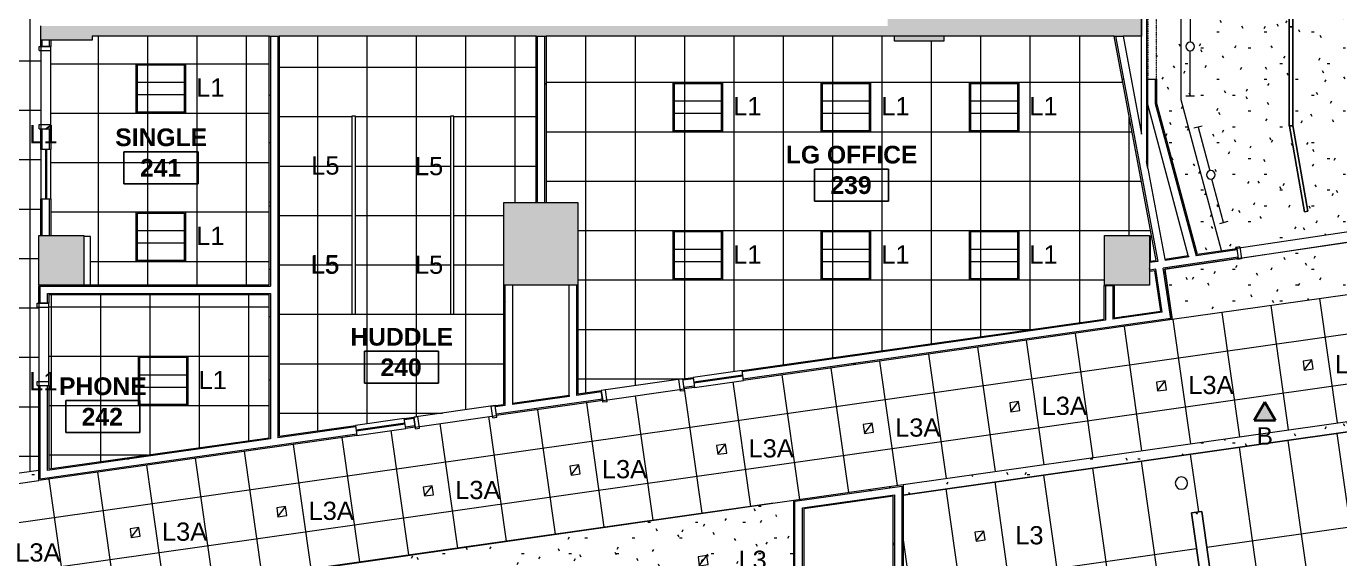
# Model space of a CAD drawing. Header units: inches. Extents: x -24 to 3083, y 122 to 13691.
# Drawn here: x 1142 to 1780, y 12508 to 12767 of the extents above; entities that cross this region are included whole.
import ezdxf

# ---------------------------------------------------------------- set-up
doc = ezdxf.new("R2010")
doc.units = ezdxf.units.IN
doc.header["$MEASUREMENT"] = 0
doc.linetypes.add('X2$0$Overhead', pattern=[0.15625, 0.09375, -0.0625])
for name, color, linetype, lineweight in [('X2$0$A-ANNO-NOTE', 131, 'Continuous', 9), ('X2$0$A-AREA-IDEN', 2, 'Continuous', 9), ('X2$0$A-CLNG', 13, 'Continuous', 13), ('X2$0$A-CLNG-PATT', 13, 'Continuous', 13), ('X2$0$A-DETL-GENF', 92, 'Continuous', 9), ('X2$0$A-DETL-MEDM', 33, 'Continuous', 13), ('X2$0$A-DOOR', 31, 'Continuous', 13), ('X2$0$A-DOOR-FRAM', 31, 'Continuous', 20), ('X2$0$A-GENM', 13, 'Continuous', 13), ('X2$0$A-GLAZ', 151, 'Continuous', 13), ('X2$0$A-WALL', 113, 'Continuous', 13), ('X2$0$A-WALL-PATT', 111, 'Continuous', 13), ('X2$0$E-ELEC-FIXT', 91, 'Continuous', 9), ('X2$0$E-LITE-EQPM', 33, 'Continuous', 9), ('X2$0$E-LITE-EQPM-IDEN', 33, 'Continuous', 9), ('X2$0$I-WALL', 2, 'Continuous', 9), ('X2$0$S-COLS', 52, 'Continuous', 13)]:
    doc.layers.add(name, color=color, linetype=linetype, lineweight=lineweight)
doc.styles.add('X2$0$Arial_3', font='arial.ttf', dxfattribs={"height": 8.851796})
doc.styles.add('X2$0$Swis721 Lt BT', font='swissl.ttf', dxfattribs={"height": 8.514638})
doc.styles.add('X2$0$Swis721 Lt BT_B', font='', dxfattribs={"height": 8.583975})
doc.styles.get('X2$0$Swis721 Lt BT_B').set_extended_font_data('Swis721 Lt BT', bold=True)
pattern_1 = [(0, (0, 0), (30.72, 7.68), [1.267, -21.773, 1.267, -21.773, -122.88]), (0, (0, 0), (30.72, 7.68), [-46.08, 1.267, -44.813, 1.267, -21.773, -53.76]), (0, (0, 0), (30.72, 7.68), [-115.2, 1.267, -14.093, 1.267, -37.133]), (120, (11.52, 3.84), (-22.0110751, 22.7643004), [1.267, -21.773, 1.267, -21.773, -122.88]), (120, (11.52, 3.84), (-22.0110751, 22.7643004), [-46.08, 1.267, -44.813, 1.267, -21.773, -53.76]), (120, (11.52, 3.84), (-22.0110751, 22.7643004), [-115.2, 1.267, -14.093, 1.267, -37.133]), (240, (15.36, 19.2), (-8.7089249, -30.4443004), [1.267, -21.773, 1.267, -21.773, -122.88]), (240, (15.36, 19.2), (-8.7089249, -30.4443004), [-46.08, 1.267, -44.813, 1.267, -21.773, -53.76]), (240, (15.36, 19.2), (-8.7089249, -30.4443004), [-115.2, 1.267, -14.093, 1.267, -37.133])]

# ---------------------------------------------------------------- blocks, each defined once
blk = doc.blocks.new('X2$0$PS - System Furniture Poke-Thru - 120V-4182550-FIRST FLOOR')
at = {"layer": 'X2$0$A-DETL-GENF'}
for start, end in [(360, 180), (180, 360)]:
    blk.add_arc((0, 0), 3, start, end, dxfattribs=at)
blk = doc.blocks.new('X2$0$Single Flush - OTJ_SOLIDFLUSH_ALUM-4900275-FIRST FLOOR')
at = {"layer": 'X2$0$A-DOOR-FRAM'}
for p, q in [((-20, 3.3125), (-20, -2.4375)), ((-20, 3.3125), (-18, 3.3125)), ((-18, 3.3125), (-18, -2.4375)), ((18.000004, 3.3125), (18.000004, -2.4375)), ((18.000004, 3.3125), (20.000004, 3.3125)), ((20.000004, 3.3125), (20.000004, -2.4375)), ((-20, -2.4375), (-18, -2.4375)), ((18.000004, -2.4375), (20.000004, -2.4375))]:
    blk.add_line(p, q, dxfattribs=at)
blk = doc.blocks.new('X2$0$Frameless opening with glazing - 24_ x 96_-4900874-FIRST FLOOR')
at = {"layer": 'X2$0$A-GLAZ', "lineweight": 30}
blk.add_line((-13.5, 0.0625), (10.5, 0.0625), dxfattribs=at)
blk = doc.blocks.new('X2$0$Double Flush - Int-F-WDMF-72_ x 84_-5075915-FIRST FLOOR')
at = {"layer": 'X2$0$A-DOOR-FRAM'}
for p, q in [((-38, 2.9375), (-36, 2.9375)), ((-38, 2.9375), (-38, 2.4375)), ((-38, 2.4375), (-37.5, 2.4375)), ((-37.5, -2.4375), (-37.5, 2.4375)), ((-36, -2.9375), (-36, 2.9375)), ((36.000004, -2.9375), (36.000004, 2.9375)), ((36.000004, 2.9375), (38.000004, 2.9375)), ((37.500004, 2.4375), (38.000004, 2.4375)), ((37.500004, -2.4375), (37.500004, 2.4375)), ((38.000004, 2.9375), (38.000004, 2.4375)), ((-38, -2.4375), (-37.5, -2.4375)), ((-38, -2.9375), (-38, -2.4375)), ((-38, -2.9375), (-36, -2.9375)), ((36.000004, -2.9375), (38.000004, -2.9375)), ((37.500004, -2.4375), (38.000004, -2.4375)), ((38.000004, -2.9375), (38.000004, -2.4375))]:
    blk.add_line(p, q, dxfattribs=at)
blk = doc.blocks.new('X2$0$L-Ceiling Light - Linear Box - 2_x2_-4960925-FIRST FLOOR')
at = {"layer": 'X2$0$E-LITE-EQPM'}
for p, q in [((-12, -12), (-12, 12)), ((-12, 12), (12, 12)), ((-12, -12), (-12, 12)), ((-12, 12), (12, 12)), ((-11.5, -11.5), (-11.5, 11.5)), ((-11.5, 11.5), (11.5, 11.5)), ((11.5, 11.5), (-11.5, 11.5)), ((-11.5, 11.5), (-11.5, -11.5)), ((11.5, 11.5), (11.5, -11.5)), ((11.5, -11.5), (11.5, 11.5)), ((12, 12), (12, -12)), ((12, 12), (12, -12)), ((-12, 3), (12, 3)), ((-12, -3), (12, -3)), ((12, -12), (-12, -12)), ((12, -12), (-12, -12)), ((11.5, -11.5), (-11.5, -11.5)), ((-11.5, -11.5), (11.5, -11.5))]:
    blk.add_line(p, q, dxfattribs=at)
blk = doc.blocks.new('X2$0$L-Recessed Square Downlight - 4_-4552743-FIRST FLOOR')
at = {"layer": 'X2$0$E-LITE-EQPM'}
for p, q in [((-2.1875, -2.1875), (-2.1875, 2.1875)), ((-2.1875, 2.1875), (2.1875, 2.1875)), ((-2.1875, 2.1875), (2.1875, -2.1875)), ((2.1875, 2.1875), (2.1875, -2.1875)), ((2.1875, -2.1875), (-2.1875, -2.1875))]:
    blk.add_line(p, q, dxfattribs=at)
blk = doc.blocks.new('X2$0$Concrete-Rectangular-Column - 22_ X 25_-5105699-FIRST FLOOR')
at = {"layer": 'X2$0$S-COLS', "lineweight": 9}
blk.add_hatch(color=7, dxfattribs=at).paths.add_polyline_path([(12, -11), (12, 11), (-12, 11), (-12, -11), (11.87, -11)], flags=0)
at = {"layer": 'X2$0$S-COLS', "color": 8, "lineweight": 20}
for p, q in [((-12, 11), (12, 11)), ((-12, -11), (-12, 11)), ((12, 11), (12, -11)), ((12, -11), (-12, -11))]:
    blk.add_line(p, q, dxfattribs=at)
blk = doc.blocks.new('X2$0$Concrete-Rectangular-Column - 36_ X 40_-5107973-FIRST FLOOR')
at = {"layer": 'X2$0$S-COLS', "lineweight": 9}
blk.add_hatch(color=7, dxfattribs=at).paths.add_polyline_path([(-18, -20), (18, -20), (18, 20), (-18, 20), (-18, -19.87)], flags=0)
at = {"layer": 'X2$0$S-COLS', "color": 8, "lineweight": 20}
for p, q in [((-18, 20), (18, 20)), ((-18, -20), (-18, 20)), ((18, 20), (18, -20)), ((18, -20), (-18, -20))]:
    blk.add_line(p, q, dxfattribs=at)
blk = doc.blocks.new('X2$0$Single Flush - OTJ_SOLIDFLUSH_ALUM-4900816-FIRST FLOOR')
at = {"layer": 'X2$0$A-DOOR-FRAM'}
for p, q in [((-20, -3.3125), (-20, 2.4375)), ((-20, 2.4375), (-18, 2.4375)), ((-18, -3.3125), (-18, 2.4375)), ((18.000004, -3.3125), (18.000004, 2.4375)), ((18.000004, 2.4375), (20.000004, 2.4375)), ((20.000004, -3.3125), (20.000004, 2.4375)), ((-20, -3.3125), (-18, -3.3125)), ((18.000004, -3.3125), (20.000004, -3.3125))]:
    blk.add_line(p, q, dxfattribs=at)
blk = doc.blocks.new('X2$0$Lighting-Pendant-Axis-Beam6-Flush-Direct-Acrylic - Lighting-Pendant-Axis-Beam6-Flush-Direct-Acrylic  8_ LENGTH-5206772-FIRST FLOOR')
at = {"layer": 'X2$0$A-DETL-GENF'}
for p, q in [((46.9375, 2.515625), (-46.9375, 2.515625)), ((-46.9375, 2.515625), (-46.9375, -2.515625)), ((-46.9375, 2.515625), (46.9375, 2.515625)), ((-46.9375, -2.515625), (-46.9375, 2.515625)), ((46.9375, -2.515625), (46.9375, 2.515625)), ((46.9375, 2.515625), (46.9375, -2.515625)), ((-46.9375, -2.515625), (46.9375, -2.515625)), ((46.9375, -2.515625), (-46.9375, -2.515625))]:
    blk.add_line(p, q, dxfattribs=at)
for centre in [(-46.3125, 0), (46.3125, 0)]:
    blk.add_circle(centre, 0.25, dxfattribs=at)
blk = doc.blocks.new('X2$0$L-Recessed Square Downlight - 4_  black trim-5264487-FIRST FLOOR')
at = {"layer": 'X2$0$E-LITE-EQPM'}
for p, q in [((-2.1875, -2.1875), (-2.1875, 2.1875)), ((-2.1875, 2.1875), (2.1875, 2.1875)), ((-2.1875, 2.1875), (2.1875, -2.1875)), ((2.1875, 2.1875), (2.1875, -2.1875)), ((2.1875, -2.1875), (-2.1875, -2.1875))]:
    blk.add_line(p, q, dxfattribs=at)
blk = doc.blocks.new('X2$0$Opening-Door - 102 x 245-5279857-FIRST FLOOR')
at = {"layer": 'X2$0$A-DETL-GENF', "linetype": 'X2$0$Overhead'}
for p, q in [((122.18, 2.13), (-122.82, 2.13)), ((-122.82, -2.12), (122.18, -2.12))]:
    blk.add_line(p, q, dxfattribs=at)
at = {"layer": 'X2$0$A-DETL-MEDM', "lineweight": 20}
for p, q in [((-122.82, 2.13), (-122.82, -2.12)), ((122.18, -2.12), (122.18, 2.13))]:
    blk.add_line(p, q, dxfattribs=at)
blk = doc.blocks.new('X2$0$Lighting-Recessed-Axis-Sculpt - SCR-B4-300-80-35-F-4-V5-FIRST FLOOR')
at = {"layer": 'X2$0$A-DETL-GENF'}
for p, q in [((24.085, 0.875), (-24.085, 0.875)), ((-24.085, 0.875), (-24.085, -0.875)), ((-24.085, 0.875), (24.085, 0.875)), ((-24.085, -0.875), (-24.085, 0.875)), ((24.085, -0.875), (24.085, 0.875)), ((24.085, 0.875), (24.085, -0.875)), ((-24.085, -0.875), (24.085, -0.875)), ((24.085, -0.875), (-24.085, -0.875))]:
    blk.add_line(p, q, dxfattribs=at)
blk = doc.blocks.new('X2$0$Lighting-Recessed-Axis-Sculpt - SCR-B4-300-80-35-F-4 2-5312982-FIRST FLOOR')
at = {"layer": 'X2$0$A-DETL-GENF'}
for p, q in [((21.085, 0.875), (-21.085, 0.875)), ((-21.085, 0.875), (-21.085, -0.875)), ((-21.085, 0.875), (21.085, 0.875)), ((-21.085, -0.875), (-21.085, 0.875)), ((21.085, -0.875), (21.085, 0.875)), ((21.085, 0.875), (21.085, -0.875)), ((-21.085, -0.875), (21.085, -0.875)), ((21.085, -0.875), (-21.085, -0.875))]:
    blk.add_line(p, q, dxfattribs=at)
blk = doc.blocks.new('X2$0$Strip Lighting Fixtures - 4_ COVE LIGHT-5330660-FIRST FLOOR')
at = {"layer": 'X2$0$A-DETL-GENF'}
for p, q in [((0, 2.09375), (0, -2.09375)), ((48, 2.09375), (48, -2.09375)), ((0, 0), (21.90625, 0)), ((48, 0), (26.09375, 0))]:
    blk.add_line(p, q, dxfattribs=at)
blk.add_circle((24, 0), 2.09375, dxfattribs=at)
blk = doc.blocks.new('X2$0$Strip Lighting Fixtures - 4_ 1 Lamp - 120-5329395-FIRST FLOOR')
at = {"layer": 'X2$0$A-DETL-GENF'}
for p, q in [((0, 2.09375), (0, -2.09375)), ((48, 2.09375), (48, -2.09375)), ((0, 0), (21.90625, 0)), ((48, 0), (26.09375, 0))]:
    blk.add_line(p, q, dxfattribs=at)
blk.add_circle((24, 0), 2.09375, dxfattribs=at)
blk = doc.blocks.new('X2$0$Room Tag - Room Name and Number-3379422-FIRST FLOOR')
at = {"layer": 'X2$0$A-AREA-IDEN'}
for p, q in [((-0.1881, -0.1636), (-0.1881, -0.0018)), ((-0.1881, -0.0018), (0.1869, -0.0018)), ((0.1869, -0.0018), (-0.1881, -0.0018)), ((-0.1881, -0.0018), (-0.1881, -0.1636)), ((0.1869, -0.0018), (0.1869, -0.1636)), ((0.1869, -0.1636), (0.1869, -0.0018)), ((0.1869, -0.1636), (-0.1881, -0.1636)), ((-0.1881, -0.1636), (0.1869, -0.1636))]:
    blk.add_line(p, q, dxfattribs=at)
blk = doc.blocks.new('X2')
at = {"layer": 'X2$0$A-ANNO-NOTE'}
blk.add_hatch(color=256, dxfattribs=at).paths.add_polyline_path([(26680.18, 12575.4), (26685.32, 12584.34), (26690.49, 12575.41), (26684.92, 12575.41)], flags=0)
at = {"layer": 'X2$0$A-CLNG-PATT'}
h = blk.add_hatch(dxfattribs=at)
h.set_pattern_fill('FP2_82', color=256, style=0, pattern_type=2)
h.set_pattern_definition(pattern_1)
h.paths.add_polyline_path([(26652.4, 12656.14), (26664.34, 12657.91), (26644.73, 12731.12), (26644.73, 12989.17), (26610.87, 13207.49), (26605.32, 13206.66), (26637.35, 13000.11), (26632.73, 12999.39), (26632.75, 12729.45), (26651.94, 12657.85)], flags=0)
h.paths.add_polyline_path([(26750.98, 12670.75), (26762.98, 12672.52), (26762.98, 13000.11), (26758.35, 13000.11), (26758.35, 13229.34), (26750.98, 13228.25), (26750.98, 12671.98)], flags=0)
h.paths.add_polyline_path([(26605.24, 13207.16), (26610.79, 13207.98), (26610.7, 13208.61), (26650.76, 13214.55), (26650.75, 13214.6), (26605.14, 13207.84), (26605.24, 13207.19)], flags=0)
h.paths.add_polyline_path([(26652.12, 13214.75), (26720.74, 13224.92), (26720.73, 13224.97), (26652.11, 13214.8)], flags=0)
h.paths.add_polyline_path([(26722.1, 13225.12), (26750.98, 13229.4), (26750.98, 13228.75), (26758.35, 13229.84), (26758.35, 13230.54), (26722.09, 13225.17)], flags=0)
h = blk.add_hatch(dxfattribs=at)
h.set_pattern_fill('FP2_1', color=256, style=0, pattern_type=2)
h.set_pattern_definition(pattern_1)
h.paths.add_polyline_path([(26664.34, 12657.91), (26750.98, 12670.75), (26750.98, 13228.25), (26610.87, 13207.49), (26644.73, 12989.17), (26644.73, 12731.12), (26664.22, 12658.39)], flags=0)
h.paths.add_polyline_path([(26704.6, 12676.81), (26697.28, 12718.34), (26698.14, 12718.5), (26697.26, 12718.5), (26697.26, 13145.87), (26688.56, 13205.34), (26690.29, 13205.59), (26699.01, 13146.06), (26699.01, 13146.03), (26699.01, 12718.57), (26706.32, 12677.12)], flags=0)
h.paths.add_polyline_path([(26610.79, 13207.98), (26750.98, 13228.75), (26750.98, 13229.4), (26722.1, 13225.12), (26722.13, 13224.92), (26720.77, 13224.72), (26720.74, 13224.92), (26652.12, 13214.75), (26652.15, 13214.55), (26650.78, 13214.35), (26650.76, 13214.55), (26610.7, 13208.61)], flags=0)
h = blk.add_hatch(dxfattribs=at)
h.set_pattern_fill('FP2_56', color=256, style=0, pattern_type=2)
h.set_pattern_definition([(90, (26199.507, 12918.103), (24, -1e-15), []), (0, (26199.507, 12918.103), (0, -24), [])])
h.paths.add_polyline_path([(26044.1, 12544.79), (26089.37, 12551.21), (26089.37, 12641.23), (26089.3, 12641.23), (26089.31, 12665.23), (26090.35, 12665.23), (26090.35, 12997.11), (26044.1, 12997.11), (26044.1, 12558.53)], flags=0)
h = blk.add_hatch(dxfattribs=at)
h.set_pattern_fill('FP2_16', color=256, style=0, pattern_type=2)
h.set_pattern_definition([(90, (26136.676, 12700.704), (24, -1e-15), []), (0, (26136.676, 12700.704), (0, -24), [])])
h.paths.add_polyline_path([(26114.49, 12641.3), (26201.33, 12641.3), (26201.33, 12762.11), (26115.35, 12762.11), (26115.35, 12760.11), (26095.23, 12760.11), (26095.23, 12665.23), (26111.3, 12665.23), (26111.3, 12664.78), (26114.49, 12664.78)], flags=0)
h = blk.add_hatch(dxfattribs=at)
h.set_pattern_fill('FP2_67', color=256, style=0, pattern_type=2)
h.set_pattern_definition([(90, (26267.332, 12675), (24, -1e-15), []), (0, (26267.332, 12675), (0, -24), [])])
h.paths.add_polyline_path([(26206.21, 12567.76), (26315.37, 12583.25), (26315.37, 12681.23), (26331.14, 12681.23), (26331.14, 12762.11), (26206.21, 12762.11), (26206.21, 12568.19)], flags=0)
h.paths.add_polyline_path([(26241.58, 12627.12), (26241.58, 12723.21), (26243.33, 12723.21), (26243.33, 12627.12)], flags=0)
h.paths.add_polyline_path([(26291.16, 12627.12), (26289.41, 12627.12), (26289.41, 12723.21), (26291.16, 12723.21), (26291.16, 12641.36)], flags=0)
h = blk.add_hatch(dxfattribs=at)
h.set_pattern_fill('FP2_59', color=256, style=0, pattern_type=2)
h.set_pattern_definition([(0, (26517.727, 12691.66), (0, -24), []), (270, (26517.727, 12691.66), (-24, -1e-15), [])])
h.paths.add_polyline_path([(26351.37, 12588.36), (26607.23, 12624.65), (26607.23, 12664.78), (26607.35, 12664.78), (26607.35, 12665.23), (26629.35, 12665.23), (26629.35, 12664.78), (26629.81, 12664.78), (26629.81, 12652.79), (26632.54, 12653.2), (26612.11, 12762.11), (26529.35, 12762.11), (26529.35, 12759.61), (26505.35, 12759.61), (26505.35, 12762.11), (26336.02, 12762.11), (26336.02, 12681.23), (26351.37, 12681.23), (26351.37, 12589.36)], flags=0)
h = blk.add_hatch(dxfattribs=at)
h.set_pattern_fill('FP2_1', color=256, style=0, pattern_type=2)
h.set_pattern_definition(pattern_1)
h.paths.add_polyline_path([(26640.33, 12624.42), (26759.7, 12641.36), (26755.97, 12666.54), (26636.81, 12648.88), (26640.26, 12624.95)], flags=0)
h = blk.add_hatch(dxfattribs=at)
h.set_pattern_fill('FP2_74', color=256, style=0, pattern_type=2)
h.set_pattern_definition([(8.074, (26217.482, 12544.49), (3.3708, -23.7621), []), (278.074, (26217.482, 12544.49), (-23.7621, -3.3708), [])])
h.paths.add_polyline_path([(25830.86, 12447.86), (25830.89, 12447.86), (26733.77, 12576.07), (26769.3, 12581.11), (26759.73, 12641.36), (26759.7, 12641.36), (25846.82, 12511.86), (25772.95, 12511.86), (25772.95, 12447.98), (25830.24, 12447.98), (25830.24, 12447.86)], flags=0)
h = blk.add_hatch(dxfattribs=at)
h.set_pattern_fill('FP2_15', color=256, style=0, pattern_type=2)
h.set_pattern_definition([(0, (26137.84, 12606.653), (0, -24), []), (270, (26137.84, 12606.653), (-24, -1e-15), [])])
h.paths.add_polyline_path([(26094.24, 12551.88), (26201.33, 12567.07), (26201.33, 12636.43), (26094.24, 12636.43), (26094.24, 12558.53)], flags=0)
h = blk.add_hatch(dxfattribs=at)
h.set_pattern_fill('FP2_1', color=256, style=0, pattern_type=2)
h.set_pattern_definition(pattern_1)
h.paths.add_polyline_path([(26509.52, 12539.22), (26769.2, 12576.07), (26768.61, 12581.01), (26509.52, 12544.26), (26509.52, 12539.24)], flags=0)
h = blk.add_hatch(dxfattribs=at)
h.set_pattern_fill('FP2_71', color=256, style=0, pattern_type=2)
h.set_pattern_definition([(98.071, (26803.176, 12338.46), (23.7623, 3.3696), []), (8.071, (26803.176, 12338.46), (6.739, -47.5246), [])])
h.paths.add_polyline_path([(26716.35, 12296.23), (26810.83, 12296.23), (26769.37, 12576.07), (26509.52, 12539.22), (26509.52, 12296.23), (26715.52, 12296.23)], flags=0)
h.paths.add_polyline_path([(26675.88, 12344.63), (26649.75, 12530.55), (26654.73, 12531.25), (26680.86, 12345.33)], flags=0)
h = blk.add_hatch(dxfattribs=at)
h.set_pattern_fill('FP2_46', color=256, style=0, pattern_type=2)
h.set_pattern_definition(pattern_1)
h.paths.add_polyline_path([(26044.1, 12539.84), (26089.37, 12546.26), (26089.35, 12551.2), (26044.1, 12544.79), (26044.1, 12540.37)], flags=0)
h = blk.add_hatch(dxfattribs=at)
h.set_pattern_fill('FP2_1', color=256, style=0, pattern_type=2)
h.set_pattern_definition(pattern_1)
h.paths.add_polyline_path([(26197, 12452.07), (26456.31, 12488.85), (26456.31, 12536.71), (26197, 12499.61), (26197, 12452.72)], flags=0)
at = {"layer": 'X2$0$A-WALL-PATT', "lineweight": 9}
for points in [[(26502.07, 12762.11), (26512.07, 12762.11), (26512.07, 12990.11), (26502.07, 12990.11), (26502.07, 12766.97)], [(26625.35, 12762.11), (26625.35, 12776.11), (26512.07, 12776.11), (26512.07, 12762.11), (26624, 12762.11)], [(26095.62, 12760.11), (26115.35, 12760.11), (26115.33, 12767.11), (26090.35, 12767.11), (26090.35, 12760.11), (26095.23, 12760.11)], [(26331.77, 12762.11), (26502.07, 12762.11), (26502.07, 12767.11), (26115.35, 12767.11), (26115.35, 12762.11), (26331.14, 12762.11)], [(26523.82, 12759.61), (26529.35, 12759.61), (26529.35, 12762.11), (26505.35, 12762.11), (26505.35, 12759.61), (26520.32, 12759.61)]]:
    blk.add_hatch(color=7, dxfattribs=at).paths.add_polyline_path(points, flags=0)
h = blk.add_hatch(dxfattribs=at)
h.set_pattern_fill('FP2_1', color=256, style=0, pattern_type=2)
h.set_pattern_definition(pattern_1)
h.paths.add_polyline_path([(26628.48, 12697.88), (26628.48, 12809.11), (26627.85, 12809.11), (26627.85, 12701.21)], flags=0)
h.paths.add_polyline_path([(26628.48, 12850.11), (26628.48, 12911.36), (26627.85, 12911.36), (26627.85, 12850.11)], flags=0)
h.paths.add_polyline_path([(26627.85, 12952.36), (26628.48, 12952.36), (26628.48, 12984.11), (26627.85, 12984.11), (26627.85, 12952.86)], flags=0)
h = blk.add_hatch(dxfattribs=at)
h.set_pattern_fill('FP2_1', color=256, style=0, pattern_type=2)
h.set_pattern_definition(pattern_1)
h.paths.add_polyline_path([(26201.33, 12567.07), (26201.96, 12567.16), (26201.96, 12637.05), (26201.33, 12637.05), (26201.33, 12567.16)], flags=0)
h.paths.add_polyline_path([(26201.96, 12640.68), (26201.96, 12762.11), (26201.33, 12762.11), (26201.33, 12640.68)], flags=0)
h = blk.add_hatch(dxfattribs=at)
h.set_pattern_fill('FP2_1', color=256, style=0, pattern_type=2)
h.set_pattern_definition(pattern_1)
h.paths.add_polyline_path([(26205.58, 12567.67), (26206.21, 12567.76), (26206.21, 12762.11), (26205.58, 12762.11), (26205.58, 12567.68)], flags=0)
h = blk.add_hatch(dxfattribs=at)
h.set_pattern_fill('FP2_1', color=256, style=0, pattern_type=2)
h.set_pattern_definition(pattern_1)
h.paths.add_polyline_path([(26331.14, 12681.23), (26331.77, 12681.23), (26331.77, 12762.11), (26331.14, 12762.11), (26331.14, 12723.21)], flags=0)
h = blk.add_hatch(dxfattribs=at)
h.set_pattern_fill('FP2_1', color=256, style=0, pattern_type=2)
h.set_pattern_definition(pattern_1)
h.paths.add_polyline_path([(26336.02, 12681.23), (26336.02, 12762.11), (26335.39, 12762.08), (26335.39, 12681.23)], flags=0)
h = blk.add_hatch(dxfattribs=at)
h.set_pattern_fill('FP2_1', color=256, style=0, pattern_type=2)
h.set_pattern_definition(pattern_1)
h.paths.add_polyline_path([(26632.54, 12653.2), (26633.15, 12653.29), (26612.74, 12762.11), (26612.11, 12762.11), (26629.35, 12670.16)], flags=0)
h = blk.add_hatch(dxfattribs=at)
h.set_pattern_fill('FP2_1', color=256, style=0, pattern_type=2)
h.set_pattern_definition(pattern_1)
h.paths.add_polyline_path([(26651.77, 12656.05), (26652.4, 12656.14), (26632.73, 12729.54), (26632.1, 12729.45), (26651.75, 12656.14)], flags=0)
h = blk.add_hatch(dxfattribs=at)
h.set_pattern_fill('FP2_1', color=256, style=0, pattern_type=2)
h.set_pattern_definition(pattern_1)
h.paths.add_polyline_path([(26629.35, 12652.09), (26633.27, 12652.67), (26633.15, 12653.29), (26629.35, 12652.73), (26629.35, 12652.17)], flags=0)
h.paths.add_polyline_path([(26636.86, 12653.21), (26648.33, 12654.9), (26648.16, 12655.51), (26636.74, 12653.82), (26636.81, 12653.45)], flags=0)
h.paths.add_polyline_path([(26651.94, 12655.44), (26671.83, 12658.39), (26671.74, 12659.01), (26651.77, 12656.05)], flags=0)
h.paths.add_polyline_path([(26746.02, 12669.38), (26763.6, 12671.98), (26763.6, 12672.62), (26745.93, 12670)], flags=0)
h.paths.add_polyline_path([(26767.23, 12672.52), (26767.85, 12672.62), (26767.85, 12673.25), (26767.23, 12673.15), (26767.23, 12672.52)], flags=0)
h = blk.add_hatch(dxfattribs=at)
h.set_pattern_fill('FP2_1', color=256, style=0, pattern_type=2)
h.set_pattern_definition(pattern_1)
h.paths.add_polyline_path([(26629.56, 12647.83), (26632.51, 12648.26), (26632.41, 12648.88), (26629.46, 12648.45), (26629.51, 12648.17)], flags=0)
h.paths.add_polyline_path([(26636.09, 12648.8), (26672.45, 12654.18), (26672.36, 12654.8), (26636, 12649.41), (26636.08, 12648.88)], flags=0)
h.paths.add_polyline_path([(26746.64, 12665.18), (26756.58, 12666.65), (26756.49, 12667.27), (26746.55, 12665.79)], flags=0)
h.paths.add_polyline_path([(26760.17, 12667.18), (26770.35, 12668.69), (26770.35, 12669.32), (26760.08, 12667.8), (26760.16, 12667.27)], flags=0)
h = blk.add_hatch(dxfattribs=at)
h.set_pattern_fill('FP2_1', color=256, style=0, pattern_type=2)
h.set_pattern_definition(pattern_1)
h.paths.add_polyline_path([(26634.79, 12628.56), (26635.41, 12628.65), (26632.51, 12648.26), (26631.89, 12648.17), (26634.78, 12628.65)], flags=0)
h = blk.add_hatch(dxfattribs=at)
h.set_pattern_fill('FP2_1', color=256, style=0, pattern_type=2)
h.set_pattern_definition(pattern_1)
h.paths.add_polyline_path([(26639.62, 12624.95), (26640.24, 12625.04), (26636.71, 12648.89), (26636.09, 12648.8), (26639.61, 12625.04)], flags=0)
h = blk.add_hatch(dxfattribs=at)
h.set_pattern_fill('FP2_1', color=256, style=0, pattern_type=2)
h.set_pattern_definition(pattern_1)
h.paths.add_polyline_path([(26089.37, 12546.9), (26089.99, 12546.98), (26089.99, 12592.43), (26089.37, 12592.43), (26089.37, 12546.9)], flags=0)
h.paths.add_polyline_path([(26089.99, 12632.43), (26089.99, 12640.68), (26089.37, 12640.68), (26089.37, 12632.43)], flags=0)
h = blk.add_hatch(dxfattribs=at)
h.set_pattern_fill('FP2_1', color=256, style=0, pattern_type=2)
h.set_pattern_definition(pattern_1)
h.paths.add_polyline_path([(26201.33, 12640.68), (26201.33, 12640.68), (26201.33, 12641.3), (26111.3, 12641.3), (26111.3, 12640.68), (26163.45, 12640.68)], flags=0)
h = blk.add_hatch(dxfattribs=at)
h.set_pattern_fill('FP2_1', color=256, style=0, pattern_type=2)
h.set_pattern_definition(pattern_1)
h.paths.add_polyline_path([(26112.74, 12636.43), (26201.33, 12636.43), (26201.33, 12637.05), (26111.3, 12637.05), (26111.3, 12636.43)], flags=0)
h = blk.add_hatch(dxfattribs=at)
h.set_pattern_fill('FP2_1', color=256, style=0, pattern_type=2)
h.set_pattern_definition(pattern_1)
h.paths.add_polyline_path([(26315.37, 12582.62), (26316, 12582.71), (26316, 12641.23), (26315.37, 12641.23), (26315.37, 12582.66)], flags=0)
h = blk.add_hatch(dxfattribs=at)
h.set_pattern_fill('FP2_1', color=256, style=0, pattern_type=2)
h.set_pattern_definition(pattern_1)
h.paths.add_polyline_path([(26350.75, 12588.27), (26351.37, 12588.36), (26351.37, 12641.23), (26350.75, 12641.23), (26350.75, 12589.36)], flags=0)
h = blk.add_hatch(dxfattribs=at)
h.set_pattern_fill('FP2_1', color=256, style=0, pattern_type=2)
h.set_pattern_definition(pattern_1)
h.paths.add_polyline_path([(26315.37, 12578.32), (26363.48, 12585.15), (26363.39, 12585.77), (26315.37, 12578.96), (26315.37, 12578.41)], flags=0)
h.paths.add_polyline_path([(26403.08, 12590.77), (26408.13, 12591.48), (26408.04, 12592.1), (26402.99, 12591.39)], flags=0)
h.paths.add_polyline_path([(26431.89, 12594.85), (26640.33, 12624.42), (26640.24, 12625.04), (26431.8, 12595.47)], flags=0)
h = blk.add_hatch(dxfattribs=at)
h.set_pattern_fill('FP2_1', color=256, style=0, pattern_type=2)
h.set_pattern_definition(pattern_1)
h.paths.add_polyline_path([(26319.62, 12583.22), (26347.12, 12587.12), (26347.12, 12587.75), (26319.62, 12583.85), (26319.62, 12583.25)], flags=0)
h.paths.add_polyline_path([(26350.75, 12587.64), (26362.88, 12589.36), (26362.79, 12589.98), (26350.75, 12588.27), (26350.75, 12587.75)], flags=0)
h.paths.add_polyline_path([(26402.49, 12594.98), (26407.53, 12595.69), (26407.44, 12596.31), (26402.4, 12595.59)], flags=0)
h.paths.add_polyline_path([(26431.29, 12599.06), (26607.85, 12624.11), (26607.85, 12624.74), (26431.21, 12599.68)], flags=0)
h.paths.add_polyline_path([(26611.48, 12624.62), (26635.5, 12628.03), (26635.41, 12628.65), (26611.48, 12625.25), (26611.48, 12624.74)], flags=0)
h = blk.add_hatch(dxfattribs=at)
h.set_pattern_fill('FP2_1', color=256, style=0, pattern_type=2)
h.set_pattern_definition(pattern_1)
h.paths.add_polyline_path([(26089.37, 12546.26), (26243.96, 12568.19), (26243.87, 12568.81), (26089.37, 12546.87)], flags=0)
h.paths.add_polyline_path([(26267.72, 12571.56), (26272.29, 12572.21), (26272.21, 12572.83), (26267.63, 12572.18)], flags=0)
h.paths.add_polyline_path([(26311.9, 12577.83), (26315.37, 12578.32), (26315.37, 12578.96), (26311.81, 12578.45), (26311.83, 12578.32)], flags=0)
h = blk.add_hatch(dxfattribs=at)
h.set_pattern_fill('FP2_1', color=256, style=0, pattern_type=2)
h.set_pattern_definition(pattern_1)
h.paths.add_polyline_path([(26093.62, 12551.16), (26201.96, 12566.53), (26201.96, 12567.16), (26093.62, 12551.79), (26093.62, 12551.28)], flags=0)
h.paths.add_polyline_path([(26205.58, 12567.04), (26243.36, 12572.4), (26243.27, 12573.02), (26205.58, 12567.67), (26205.58, 12567.07)], flags=0)
h.paths.add_polyline_path([(26267.12, 12575.77), (26271.7, 12576.42), (26271.61, 12577.04), (26267.03, 12576.39)], flags=0)
h.paths.add_polyline_path([(26311.3, 12582.04), (26315.37, 12582.62), (26315.37, 12583.25), (26311.22, 12582.62)], flags=0)
h = blk.add_hatch(dxfattribs=at)
h.set_pattern_fill('FP2_1', color=256, style=0, pattern_type=2)
h.set_pattern_definition(pattern_1)
h.paths.add_polyline_path([(26456.31, 12536.08), (26509.52, 12543.62), (26509.52, 12544.26), (26456.31, 12536.7), (26456.31, 12536.12)], flags=0)
h = blk.add_hatch(dxfattribs=at)
h.set_pattern_fill('FP2_1', color=256, style=0, pattern_type=2)
h.set_pattern_definition(pattern_1)
h.paths.add_polyline_path([(26508.89, 12491.39), (26509.52, 12491.48), (26509.52, 12543.62), (26508.89, 12543.54), (26508.89, 12491.42)], flags=0)
h = blk.add_hatch(dxfattribs=at)
h.set_pattern_fill('FP2_1', color=256, style=0, pattern_type=2)
h.set_pattern_definition(pattern_1)
h.paths.add_polyline_path([(26456.77, 12293.79), (26456.93, 12293.79), (26456.93, 12440.39), (26456.31, 12440.39), (26456.31, 12293.79)], flags=0)
h.paths.add_polyline_path([(26456.31, 12480.39), (26456.93, 12480.39), (26456.93, 12484.65), (26456.31, 12484.56), (26456.31, 12483.93)], flags=0)
h.paths.add_polyline_path([(26456.31, 12488.22), (26456.93, 12488.31), (26456.93, 12536.17), (26456.31, 12536.08), (26456.31, 12488.31)], flags=0)
h = blk.add_hatch(dxfattribs=at)
h.set_pattern_fill('FP2_1', color=256, style=0, pattern_type=2)
h.set_pattern_definition(pattern_1)
h.paths.add_polyline_path([(26504.64, 12495.08), (26505.27, 12495.17), (26505.27, 12538.73), (26504.64, 12538.64), (26504.64, 12495.17)], flags=0)
at = {"layer": 'X2$0$A-ANNO-NOTE'}
for p, q in [((26685.32, 12584.34), (26680.18, 12575.4)), ((26690.49, 12575.41), (26685.32, 12584.34)), ((26680.18, 12575.4), (26690.49, 12575.41))]:
    blk.add_line(p, q, dxfattribs=at)
at = {"layer": 'X2$0$A-ANNO-NOTE', "lineweight": 30}
for p, q in [((26685.32, 12584.34), (26680.18, 12575.4)), ((26685.32, 12584.34), (26690.49, 12575.41)), ((26690.49, 12575.41), (26680.18, 12575.4))]:
    blk.add_line(p, q, dxfattribs=at)
at = {"layer": 'X2$0$A-CLNG'}
for p, q in [((26644.73, 12731.12), (26644.73, 12989.17)), ((26664.34, 12657.91), (26644.73, 12731.12)), ((26243.33, 12723.21), (26241.58, 12723.21)), ((26241.58, 12723.21), (26241.58, 12627.12)), ((26243.33, 12627.12), (26243.33, 12723.21)), ((26289.41, 12723.21), (26289.41, 12627.12)), ((26291.16, 12723.21), (26289.41, 12723.21)), ((26291.16, 12627.12), (26291.16, 12723.21)), ((26114.49, 12664.78), (26111.3, 12664.78)), ((26114.49, 12641.3), (26114.49, 12664.78)), ((26607.35, 12664.78), (26607.23, 12664.78)), ((26607.23, 12664.78), (26607.23, 12641.01)), ((26629.81, 12664.78), (26629.35, 12664.78)), ((26629.81, 12652.79), (26629.81, 12664.78)), ((26636.81, 12648.88), (26755.97, 12666.54)), ((26640.33, 12624.42), (26636.81, 12648.88)), ((26089.37, 12641.23), (26089.37, 12640.68)), ((26759.7, 12641.36), (26640.33, 12624.42)), ((26241.58, 12627.12), (26243.33, 12627.12)), ((26289.41, 12627.12), (26291.16, 12627.12)), ((26509.52, 12544.26), (26769.3, 12581.11)), ((26509.52, 12539.22), (26769.37, 12576.07)), ((26769.21, 12576.05), (26509.52, 12539.21)), ((26089.37, 12551.21), (26044.1, 12544.79)), ((26044.1, 12539.84), (26089.37, 12546.26)), ((26446.53, 12535.31), (25830.88, 12447.86)), ((26192.9, 12499.03), (26456.31, 12536.71))]:
    blk.add_line(p, q, dxfattribs=at)
at = {"layer": 'X2$0$A-WALL', "color": 8, "lineweight": 20}
for p, q in [((26625.35, 12808.86), (26625.35, 12762.11)), ((26090.35, 12760.11), (26090.35, 12767.11)), ((26115.35, 12760.11), (26090.35, 12760.11)), ((26115.35, 12762.11), (26115.35, 12760.11)), ((26612.11, 12762.11), (26502.07, 12762.11)), ((26625.35, 12762.11), (26616.43, 12762.11))]:
    blk.add_line(p, q, dxfattribs=at)
at = {"layer": 'X2$0$A-WALL'}
for p, q in [((26627.85, 12809.11), (26627.85, 12701.21)), ((26090.98, 12757.11), (26090.98, 12760.11)), ((26094.6, 12757.11), (26094.6, 12760.11)), ((26201.33, 12762.11), (26206.21, 12762.11)), ((26201.96, 12762.11), (26201.96, 12640.68)), ((26205.58, 12762.11), (26205.58, 12567.04)), ((26331.14, 12762.11), (26336.02, 12762.11)), ((26331.77, 12681.23), (26331.77, 12762.11)), ((26335.39, 12681.23), (26335.39, 12762.11)), ((26612.11, 12762.11), (26616.43, 12762.11)), ((26612.74, 12762.11), (26633.27, 12652.67)), ((26632.1, 12741.13), (26632.1, 12729.45)), ((26632.1, 12729.45), (26651.94, 12655.44)), ((26090.98, 12707.11), (26090.98, 12717.11)), ((26094.6, 12707.11), (26094.6, 12717.11)), ((26628.48, 12697.88), (26627.85, 12701.21)), ((26090.98, 12665.23), (26090.98, 12683.11)), ((26094.6, 12665.23), (26094.6, 12683.11)), ((26671.83, 12658.39), (26651.94, 12655.44)), ((26633.27, 12652.67), (26629.35, 12652.09)), ((26672.36, 12654.8), (26636, 12649.41)), ((26639.62, 12624.95), (26636, 12649.41)), ((26636.74, 12653.82), (26636.86, 12653.21)), ((26648.33, 12654.9), (26636.86, 12653.21)), ((26648.16, 12655.51), (26648.33, 12654.9)), ((26632.41, 12648.88), (26629.46, 12648.45)), ((26635.5, 12628.03), (26632.41, 12648.88)), ((26089.99, 12632.43), (26089.99, 12640.68)), ((26093.62, 12637.05), (26201.96, 12637.05)), ((26093.62, 12632.43), (26093.62, 12637.05)), ((26111.3, 12640.68), (26201.96, 12640.68)), ((26201.96, 12637.05), (26201.96, 12566.53)), ((26316, 12582.71), (26316, 12641.23)), ((26350.75, 12641.23), (26350.75, 12587.64)), ((26607.85, 12641.01), (26607.85, 12624.11)), ((26611.48, 12641.01), (26611.48, 12624.62)), ((26607.85, 12624.11), (26431.29, 12599.06)), ((26639.62, 12624.95), (26431.8, 12595.47)), ((26635.5, 12628.03), (26611.48, 12624.62)), ((26089.99, 12546.98), (26089.99, 12592.43)), ((26093.62, 12551.16), (26093.62, 12592.43)), ((26407.53, 12595.69), (26402.49, 12594.98)), ((26408.04, 12592.1), (26402.99, 12591.39)), ((26363.39, 12585.77), (26311.81, 12578.45)), ((26347.12, 12587.12), (26319.62, 12583.22)), ((26347.12, 12587.75), (26347.12, 12587.12)), ((26362.88, 12589.36), (26350.75, 12587.64)), ((26316, 12582.71), (26311.3, 12582.04)), ((26319.62, 12583.85), (26319.62, 12583.22)), ((26271.7, 12576.42), (26267.12, 12575.77)), ((26272.21, 12572.83), (26267.63, 12572.18)), ((26243.87, 12568.81), (26089.99, 12546.98)), ((26201.96, 12566.53), (26093.62, 12551.16)), ((26243.36, 12572.4), (26205.58, 12567.04)), ((26456.93, 12536.17), (26508.89, 12543.54)), ((26508.89, 12543.54), (26508.89, 12492.02)), ((26509.52, 12543.62), (26509.52, 12539.33)), ((26456.93, 12488.31), (26456.93, 12536.17)), ((26460.56, 12533.02), (26505.27, 12539.36)), ((26505.27, 12539.36), (26505.27, 12495.17)), ((26460.56, 12488.83), (26460.56, 12533.02))]:
    blk.add_line(p, q, dxfattribs=at)
at = {"layer": 'X2$0$I-WALL', "lineweight": 13}
for p, q in [((26625.35, 12714.54), (26625.35, 12809.11)), ((26090.35, 12757.11), (26090.35, 12760.11)), ((26095.23, 12760.11), (26095.23, 12757.11)), ((26201.33, 12641.3), (26201.33, 12762.11)), ((26206.21, 12762.11), (26206.21, 12567.76)), ((26331.14, 12681.23), (26331.14, 12762.11)), ((26336.02, 12762.11), (26336.02, 12681.23)), ((26632.54, 12653.2), (26612.11, 12762.11)), ((26616.43, 12762.11), (26625.35, 12714.54)), ((26095.23, 12757.11), (26090.35, 12757.11)), ((26628.48, 12697.88), (26628.48, 12741.13)), ((26632.73, 12741.13), (26632.73, 12729.54)), ((26648.16, 12655.51), (26628.48, 12728.98)), ((26632.73, 12729.54), (26652.4, 12656.14)), ((26090.35, 12707.11), (26090.35, 12717.11)), ((26090.35, 12717.11), (26095.23, 12717.11)), ((26095.23, 12717.11), (26095.23, 12707.11)), ((26095.23, 12707.11), (26090.35, 12707.11)), ((26628.48, 12697.88), (26636.74, 12653.82)), ((26090.35, 12665.23), (26090.35, 12683.11)), ((26090.35, 12683.11), (26095.23, 12683.11)), ((26095.23, 12683.11), (26095.23, 12665.23)), ((26652.4, 12656.14), (26671.74, 12659.01)), ((26671.74, 12659.01), (26672.45, 12654.18)), ((26629.35, 12652.73), (26632.54, 12653.2)), ((26629.56, 12647.83), (26629.35, 12649.2)), ((26672.45, 12654.18), (26636.71, 12648.89)), ((26636.74, 12653.82), (26648.16, 12655.51)), ((26631.89, 12648.17), (26629.56, 12647.83)), ((26634.79, 12628.56), (26631.89, 12648.17)), ((26636.71, 12648.89), (26640.33, 12624.42)), ((26089.37, 12632.43), (26089.37, 12640.68)), ((26089.37, 12640.68), (26111.3, 12640.68)), ((26201.33, 12636.43), (26094.24, 12636.43)), ((26094.24, 12636.43), (26094.24, 12632.43)), ((26111.3, 12641.3), (26201.33, 12641.3)), ((26111.3, 12640.68), (26111.3, 12641.23)), ((26201.33, 12567.07), (26201.33, 12636.43)), ((26315.37, 12583.25), (26315.37, 12641.23)), ((26319.62, 12641.23), (26319.62, 12583.85)), ((26347.12, 12587.75), (26347.12, 12641.23)), ((26351.37, 12641.23), (26351.37, 12588.36)), ((26607.23, 12624.65), (26607.23, 12641.01)), ((26607.23, 12641.01), (26612.1, 12641.01)), ((26612.1, 12641.01), (26612.1, 12625.34)), ((26094.24, 12632.43), (26089.37, 12632.43)), ((26431.21, 12599.68), (26607.23, 12624.65)), ((26640.33, 12624.42), (26431.89, 12594.85)), ((26612.1, 12625.34), (26634.79, 12628.56)), ((26431.89, 12594.85), (26431.21, 12599.68)), ((26089.37, 12546.26), (26089.37, 12592.43)), ((26089.37, 12592.43), (26094.24, 12592.43)), ((26094.24, 12592.43), (26094.24, 12551.88)), ((26402.4, 12595.59), (26407.44, 12596.31)), ((26403.08, 12590.77), (26402.4, 12595.59)), ((26407.44, 12596.31), (26408.13, 12591.48)), ((26319.62, 12583.85), (26347.12, 12587.75)), ((26351.37, 12588.36), (26362.79, 12589.98)), ((26362.79, 12589.98), (26363.48, 12585.15)), ((26408.13, 12591.48), (26403.08, 12590.77)), ((26311.21, 12582.66), (26315.37, 12583.25)), ((26311.9, 12577.83), (26311.21, 12582.66)), ((26363.48, 12585.15), (26311.9, 12577.83)), ((26206.21, 12567.76), (26243.27, 12573.02)), ((26243.27, 12573.02), (26243.96, 12568.19)), ((26267.03, 12576.39), (26271.61, 12577.04)), ((26267.72, 12571.56), (26267.03, 12576.39)), ((26271.61, 12577.04), (26272.29, 12572.21)), ((26243.96, 12568.19), (26089.37, 12546.26)), ((26094.24, 12551.88), (26201.33, 12567.07)), ((26272.29, 12572.21), (26267.72, 12571.56)), ((26456.31, 12536.71), (26509.52, 12544.26)), ((26509.52, 12544.26), (26509.52, 12543.62)), ((26456.31, 12488.85), (26456.31, 12536.71)), ((26504.64, 12538.64), (26461.18, 12532.48)), ((26504.64, 12495.71), (26504.64, 12538.64)), ((26509.52, 12539.33), (26509.52, 12491.48)), ((26461.18, 12532.48), (26461.18, 12489.55))]:
    blk.add_line(p, q, dxfattribs=at)
at = {"layer": 'X2$0$I-WALL', "color": 8, "lineweight": 20}
for p, q in [((26201.33, 12762.11), (26115.35, 12762.11)), ((26331.14, 12762.11), (26206.21, 12762.11)), ((26502.07, 12762.11), (26336.02, 12762.11)), ((26505.35, 12759.61), (26505.35, 12762.11)), ((26529.35, 12759.61), (26505.35, 12759.61)), ((26529.35, 12762.11), (26529.35, 12759.61))]:
    blk.add_line(p, q, dxfattribs=at)
at = {"layer": 'X2$0$I-WALL'}
for p, q in [((26090.35, 12757.11), (26090.35, 12717.11)), ((26095.23, 12717.11), (26095.23, 12757.11)), ((26090.35, 12707.11), (26090.35, 12683.11)), ((26095.23, 12683.11), (26095.23, 12707.11)), ((26745.93, 12670), (26671.74, 12659.01)), ((26672.45, 12654.18), (26746.64, 12665.18)), ((26089.37, 12632.43), (26089.37, 12592.43)), ((26094.24, 12592.43), (26094.24, 12632.43)), ((26431.21, 12599.68), (26407.44, 12596.31)), ((26402.4, 12595.59), (26362.79, 12589.98)), ((26408.13, 12591.48), (26431.89, 12594.85)), ((26363.48, 12585.15), (26403.08, 12590.77)), ((26311.21, 12582.66), (26271.61, 12577.04)), ((26267.03, 12576.39), (26243.27, 12573.02)), ((26272.29, 12572.21), (26311.9, 12577.83)), ((26243.96, 12568.19), (26267.72, 12571.56))]:
    blk.add_line(p, q, dxfattribs=at)
at = {"layer": 'X2$0$A-AREA-IDEN', "xscale": 95.99999999999994, "yscale": 95.99999999999994, "zscale": 95.99999999999994}
for p in [(26148.81, 12706.14), (26484.47, 12697.72), (26265.74, 12609.24), (26120.46, 12585.24)]:
    blk.add_blockref('X2$0$Room Tag - Room Name and Number-3379422-FIRST FLOOR', p, dxfattribs=at)
at = {"layer": 'X2$0$A-DOOR'}
for name, p, rotation in [('X2$0$Single Flush - OTJ_SOLIDFLUSH_ALUM-4900275-FIRST FLOOR', (26092.79, 12737.11), 90), ('X2$0$Double Flush - Int-F-WDMF-72_ x 84_-5075915-FIRST FLOOR', (26709.19, 12662.09), 188.4276827346335), ('X2$0$Single Flush - OTJ_SOLIDFLUSH_ALUM-4900275-FIRST FLOOR', (26091.8, 12612.43), 90), ('X2$0$Single Flush - OTJ_SOLIDFLUSH_ALUM-4900275-FIRST FLOOR', (26382.94, 12590.37), 188.0739969258854), ('X2$0$Single Flush - OTJ_SOLIDFLUSH_ALUM-4900816-FIRST FLOOR', (26291.75, 12577.44), 8.073996925885666)]:
    blk.add_blockref(name, p, dxfattribs=dict(at, rotation=rotation))
at = {"layer": 'X2$0$A-GENM', "lineweight": 9, "rotation": 270}
blk.add_blockref('X2$0$Opening-Door - 102 x 245-5279857-FIRST FLOOR', (26630.6, 12863.31), dxfattribs=at)
at = {"layer": 'X2$0$A-GLAZ'}
for p, rotation in [((26092.79, 12693.61), 270), ((26418.18, 12595.37), 188.0739969258854), ((26254.01, 12572.08), 188.0739969258857)]:
    blk.add_blockref('X2$0$Frameless opening with glazing - 24_ x 96_-4900874-FIRST FLOOR', p, dxfattribs=dict(at, rotation=rotation))
at = {"layer": 'X2$0$E-ELEC-FIXT'}
blk.add_blockref('X2$0$PS - System Furniture Poke-Thru - 120V-4182550-FIRST FLOOR', (26644.79, 12545.02), dxfattribs=at)
at = {"layer": 'X2$0$E-LITE-EQPM'}
for name, p, rotation in [('X2$0$Lighting-Recessed-Axis-Sculpt - SCR-B4-300-80-35-F-4-V5-FIRST FLOOR', (26698.14, 12790.75), 89.99999999999999), ('X2$0$Lighting-Recessed-Axis-Sculpt - SCR-B4-300-80-35-F-4-V5-FIRST FLOOR', (26698.14, 12742.58), 89.99999999999999), ('X2$0$Lighting-Recessed-Axis-Sculpt - SCR-B4-300-80-35-F-4 2-5312982-FIRST FLOOR', (26701.8, 12697.73), 99.99628284966961), ('X2$0$Lighting-Pendant-Axis-Beam6-Flush-Direct-Acrylic - Lighting-Pendant-Axis-Beam6-Flush-Direct-Acrylic  8_ LENGTH-5206772-FIRST FLOOR', (26658.78, 12484.42), 277.9997712112965)]:
    blk.add_blockref(name, p, dxfattribs=dict(at, rotation=rotation))
at = {"layer": 'X2$0$E-LITE-EQPM', "extrusion": (0, 0, -1)}
for name, p, rotation in [('X2$0$Strip Lighting Fixtures - 4_ 1 Lamp - 120-5329395-FIRST FLOOR', (-26649, 12781.11), 270.0000000000001), ('X2$0$Strip Lighting Fixtures - 4_ COVE LIGHT-5330660-FIRST FLOOR', (-26665.34, 12671.52), 74.99999999999265), ('X2$0$L-Recessed Square Downlight - 4_  black trim-5264487-FIRST FLOOR', (-26706.39, 12602.36), 171.9260030740851), ('X2$0$L-Recessed Square Downlight - 4_  black trim-5264487-FIRST FLOOR', (-26635.1, 12592.25), 171.9260030740851), ('X2$0$L-Recessed Square Downlight - 4_  black trim-5264487-FIRST FLOOR', (-26563.81, 12582.14), 171.9260030740851), ('X2$0$L-Recessed Square Downlight - 4_  black trim-5264487-FIRST FLOOR', (-26492.59, 12571.58), 171.9260030740851), ('X2$0$L-Recessed Square Downlight - 4_  black trim-5264487-FIRST FLOOR', (-26421.31, 12561.47), 171.9260030740851), ('X2$0$L-Recessed Square Downlight - 4_  black trim-5264487-FIRST FLOOR', (-26350.02, 12551.36), 171.9260030740851), ('X2$0$L-Recessed Square Downlight - 4_  black trim-5264487-FIRST FLOOR', (-26278.73, 12541.25), 171.9260030740851), ('X2$0$L-Recessed Square Downlight - 4_  black trim-5264487-FIRST FLOOR', (-26207.45, 12531.13), 171.9260030740851), ('X2$0$L-Recessed Square Downlight - 4_  black trim-5264487-FIRST FLOOR', (-26136.16, 12521.02), 171.9260030740851), ('X2$0$L-Recessed Square Downlight - 4_-4552743-FIRST FLOOR', (-26546.85, 12519.26), 171.9291857450708), ('X2$0$L-Recessed Square Downlight - 4_-4552743-FIRST FLOOR', (-26412.29, 12507.34), 171.926003074241)]:
    blk.add_blockref(name, p, dxfattribs=dict(at, rotation=rotation))
at = {"layer": 'X2$0$E-LITE-EQPM'}
for p in [(26148.68, 12736.7), (26409.73, 12727.66), (26481.73, 12727.66), (26553.73, 12727.66), (26148.68, 12664.7), (26409.73, 12655.66), (26481.73, 12655.66), (26553.73, 12655.66), (26149.84, 12594.65)]:
    blk.add_blockref('X2$0$L-Ceiling Light - Linear Box - 2_x2_-4960925-FIRST FLOOR', p, dxfattribs=at)
at = {"layer": 'X2$0$S-COLS', "lineweight": 9}
blk.add_blockref('X2$0$Concrete-Rectangular-Column - 36_ X 40_-5107973-FIRST FLOOR', (26333.37, 12661.23), dxfattribs=at)
at = {"layer": 'X2$0$S-COLS', "lineweight": 9, "rotation": 270}
for p in [(26100.3, 12653.23), (26618.35, 12653.23)]:
    blk.add_blockref('X2$0$Concrete-Rectangular-Column - 22_ X 25_-5105699-FIRST FLOOR', p, dxfattribs=at)
at = {"layer": 'X2$0$A-ANNO-NOTE', "insert": (26685.34, 12572.16), "char_height": 8.51, "width": 9.072, "attachment_point": 2, "rotation": 0.074, "line_spacing_factor": 1.00667, "style": 'X2$0$Swis721 Lt BT'}
blk.add_mtext('B', dxfattribs=at)
at = {"layer": 'X2$0$A-AREA-IDEN', "char_height": 8.584, "attachment_point": 2, "line_spacing_factor": 0.998538, "style": 'X2$0$Swis721 Lt BT_B'}
for s, insert, width in [('SINGLE', (26148.82, 12717.27), 49.464), ('LG OFFICE', (26484.48, 12708.85), 71.82), ('241', (26148.54, 12702.45), 23.004), ('239', (26484.19, 12694.03), 23.004), ('HUDDLE', (26265.75, 12620.38), 56.592), ('240', (26265.46, 12605.56), 23.004), ('PHONE', (26120.47, 12596.37), 48.708), ('242', (26120.18, 12581.55), 23.004)]:
    blk.add_mtext(s, dxfattribs=dict(at, insert=insert, width=width))
at = {"layer": 'X2$0$E-LITE-EQPM-IDEN', "char_height": 8.852, "attachment_point": 2, "line_spacing_factor": 0.938532, "style": 'X2$0$Arial_3'}
for s, insert, width in [('L1', (26172.71, 12741.55), 16.416), ('L1', (26433.76, 12732.51), 16.416), ('L1', (26505.76, 12732.51), 16.416), ('L1', (26577.76, 12732.51), 16.416), ('L1', (26091.54, 12718.95), 16.416), ('L5', (26228.63, 12703.7), 16.416), ('L5', (26279.06, 12703.43), 16.416), ('L1', (26172.71, 12669.55), 16.416), ('L5', (26228.63, 12655.79), 16.416), ('L1', (26433.76, 12660.51), 16.416), ('L1', (26505.76, 12660.51), 16.416), ('L1', (26577.76, 12660.51), 16.416), ('L5', (26228.36, 12655.52), 16.416), ('L5', (26228.36, 12655.52), 16.416), ('L5', (26279.06, 12655.52), 16.416), ('L3A', (26730.42, 12607.21), 26.244), ('L1', (26091.54, 12598.95), 16.416), ('L1', (26173.87, 12599.5), 16.416), ('L3A', (26659.13, 12597.1), 26.244), ('L3A', (26587.85, 12586.99), 26.244), ('L3A', (26516.62, 12576.43), 26.244), ('L3A', (26445.34, 12566.32), 26.244), ('L3A', (26374.05, 12556.21), 26.244), ('L3A', (26302.76, 12546.1), 26.244), ('L3A', (26231.48, 12535.98), 26.244), ('L3A', (26160.19, 12525.87), 26.244), ('L3', (26570.89, 12524.11), 16.416), ('L3A', (26088.91, 12515.76), 26.244), ('L3', (26436.32, 12512.19), 16.416)]:
    blk.add_mtext(s, dxfattribs=dict(at, insert=insert, width=width))

msp = doc.modelspace()

# ---------------------------------------------------------------- block references
at = {"color": 253, "lineweight": 5}
msp.add_blockref('X2', (-24941.6, 0), dxfattribs=at)

doc.saveas('drawing.dxf')
